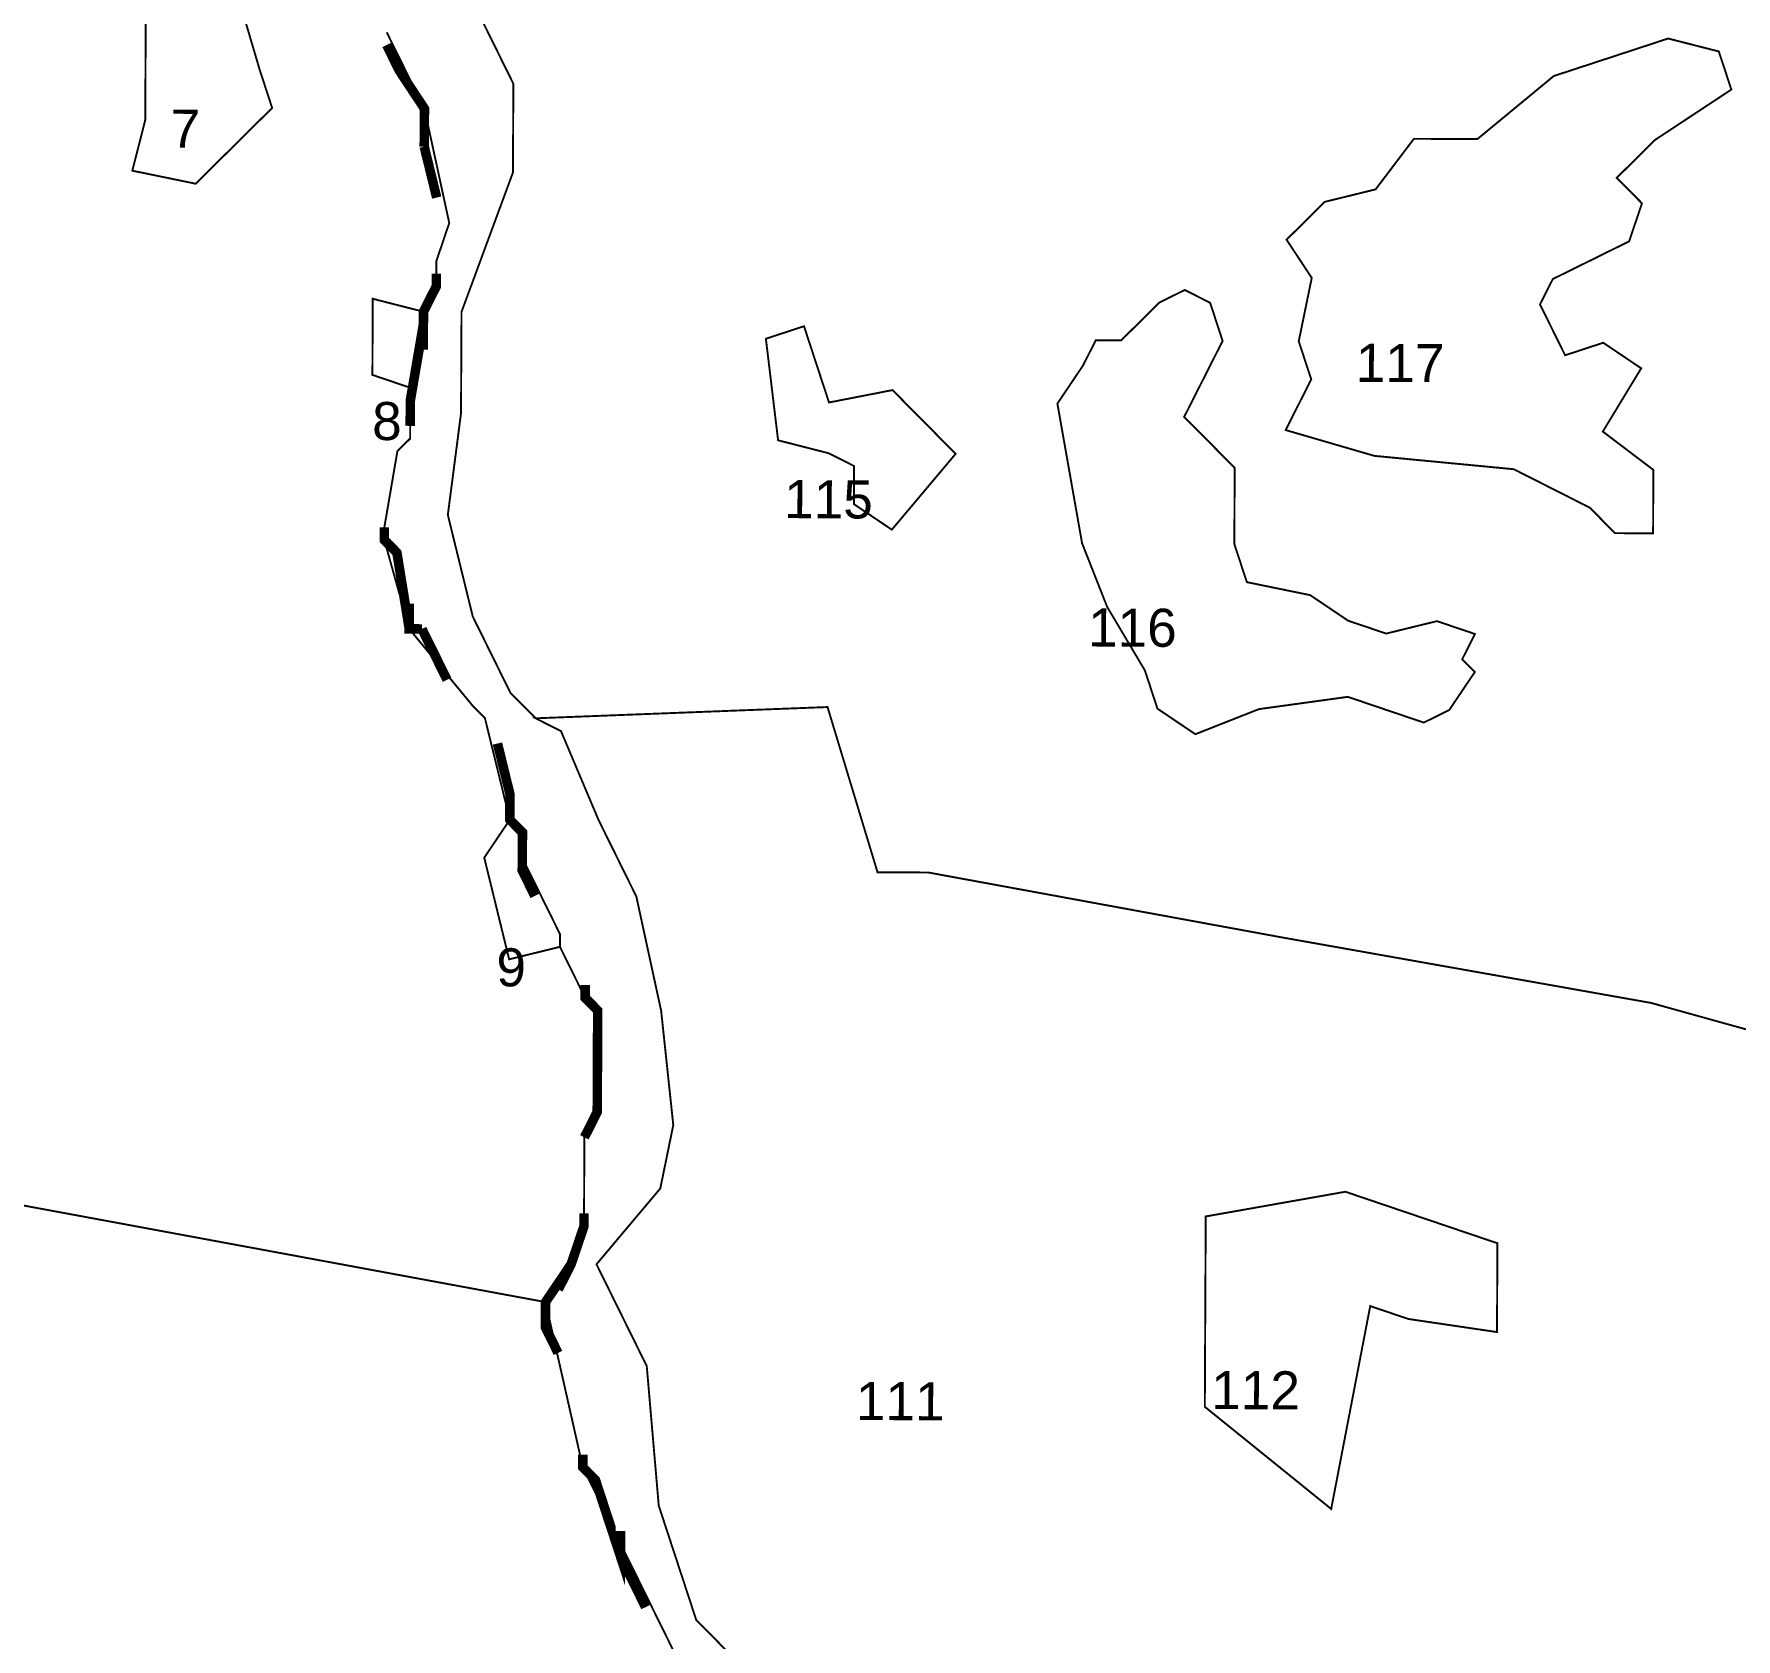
# Model space of a CAD drawing. Header units: metres. Extents: x 318080 to 326887, y 1838772 to 1852662.
# Drawn here: x 322694 to 323235, y 1840645 to 1841155 of the extents above; entities that cross this region are included whole.
import ezdxf

# ---------------------------------------------------------------- set-up
doc = ezdxf.new("R2010")
doc.units = ezdxf.units.M
doc.header["$MEASUREMENT"] = 0
for name, color, linetype in [('SURVEY NO.', 7, 'Continuous'), ('SURVEY PLOT BOUNDARY', 35, 'Continuous'), ('VILLAGE BOUNDARY', 212, 'Continuous')]:
    doc.layers.add(name, color=color, linetype=linetype)
doc.styles.add('PDF Arial', font='arial.ttf')

# ---------------------------------------------------------------- blocks, each defined once
blk = doc.blocks.new('22')
at = {"layer": 'SURVEY PLOT BOUNDARY', "lineweight": 18, "const_width": 0.605}
for points in [[(322806.04, 1841155.3), (322818.03, 1841131.03), (322825.92, 1841094.68), (322821.83, 1841082.6), (322821.79, 1841074.53), (322817.72, 1841066.48), (322801.6, 1841070.59), (322801.49, 1841046.39), (322813.57, 1841042.29), (322813.55, 1841038.26), (322813.49, 1841026.16), (322809.44, 1841022.14), (322805.29, 1840997.96), (322805.27, 1840993.92), (322813.2, 1840965.64), (322833.25, 1840941.34), (322837.26, 1840937.28), (322845.18, 1840904.97), (322837.05, 1840892.91), (322844.96, 1840860.59), (322861.12, 1840864.55), (322869.11, 1840848.37), (322873.12, 1840844.32), (322872.99, 1840816.08), (322872.97, 1840812.04), (322868.89, 1840804), (322868.85, 1840795.93), (322868.76, 1840775.76), (322864.67, 1840763.67), (322856.54, 1840751.61), (322655.03, 1840788.89)], [(322900.35, 1840634.4), (322868.39, 1840699.1), (322856.54, 1840751.61), (322864.67, 1840763.67), (322868.76, 1840775.76), (322868.85, 1840795.93), (322868.89, 1840804), (322872.97, 1840812.04), (322872.99, 1840816.08), (322873.12, 1840844.32), (322869.11, 1840848.37), (322861.12, 1840864.55), (322861.14, 1840868.58), (322857.14, 1840876.67), (322849.15, 1840892.85), (322849.19, 1840900.92), (322845.18, 1840904.97), (322837.26, 1840937.28), (322833.25, 1840941.34), (322813.2, 1840965.64), (322805.27, 1840993.92), (322805.29, 1840997.96), (322809.44, 1841022.14), (322813.49, 1841026.16), (322813.55, 1841038.26), (322817.72, 1841066.48), (322821.79, 1841074.53), (322821.83, 1841082.6), (322825.92, 1841094.68), (322818.03, 1841131.03), (322806.04, 1841155.3)], [(322830.32, 1841171.32), (322846.3, 1841138.96), (322846.17, 1841110.72), (322829.82, 1841066.42), (322829.66, 1841034.15), (322825.47, 1841001.89), (322833.39, 1840969.58), (322845.37, 1840945.31), (322853.4, 1840937.21), (322861.45, 1840933.13), (322873.41, 1840904.84), (322885.4, 1840880.57), (322893.29, 1840844.22), (322897.15, 1840807.89), (322893.02, 1840787.74), (322872.73, 1840763.63), (322888.71, 1840731.28), (322892.53, 1840686.88), (322904.46, 1840650.52), (322920.52, 1840634.3)], [(323252.25, 1840834.43), (323207.94, 1840846.74), (323091.06, 1840867.48), (322978.21, 1840888.19), (322962.08, 1840888.27), (322946.19, 1840940.79), (322853.4, 1840937.21), (322845.37, 1840945.31), (322833.39, 1840969.58), (322825.47, 1841001.89), (322829.66, 1841034.15), (322829.82, 1841066.42), (322846.17, 1841110.72), (322846.3, 1841138.96), (322830.32, 1841171.32), (322806.26, 1841199.67), (322810.43, 1841227.89), (322830.71, 1841252), (322859.06, 1841276.07), (322887.63, 1841344.52), (322915.98, 1841368.59), (322984.46, 1841348.09), (323467.94, 1841228.76)], [(323404.46, 1840611.8), (323190.64, 1840604.76), (322948.56, 1840593.82), (322944.6, 1840609.98), (322920.52, 1840634.3), (322904.46, 1840650.52), (322892.53, 1840686.88), (322888.71, 1840731.28), (322872.73, 1840763.63), (322893.02, 1840787.74), (322897.15, 1840807.89), (322893.29, 1840844.22), (322885.4, 1840880.57), (322873.41, 1840904.84), (322861.45, 1840933.13), (322853.4, 1840937.21), (322946.19, 1840940.79), (322962.08, 1840888.27), (322978.21, 1840888.19), (323091.06, 1840867.48), (323207.94, 1840846.74), (323252.25, 1840834.43)], [(322655.03, 1840788.89), (322856.54, 1840751.61), (322868.39, 1840699.1), (322900.35, 1840634.4), (322928.41, 1840597.95), (322936.46, 1840593.88), (322964.28, 1840509.02), (322992.11, 1840424.16), (323004.1, 1840399.9), (323023.94, 1840331.22), (323027.91, 1840319.1), (323031.87, 1840302.94), (323019.67, 1840282.83), (322999.5, 1840282.92), (322918.61, 1840238.93), (322882.33, 1840243.14), (322866.19, 1840243.22), (322777.49, 1840251.72), (322712.97, 1840256.06), (322648.74, 1840320.92)]]:
    blk.add_lwpolyline(points, dxfattribs=at)
for points in [[(322729.48, 1841171.8), (322729.27, 1841127.42), (322725.16, 1841111.31), (322745.3, 1841107.17), (322769.62, 1841131.26), (322765.65, 1841143.39), (322753.74, 1841183.79), (322729.56, 1841187.94), (322721.49, 1841187.98)], [(322745.3, 1841107.17), (322725.16, 1841111.31), (322729.27, 1841127.42), (322729.48, 1841171.8), (322721.49, 1841187.98), (322729.56, 1841187.94), (322753.74, 1841183.79), (322765.65, 1841143.39), (322769.62, 1841131.26)], [(323205.13, 1841100.93), (323201.04, 1841088.84), (323176.78, 1841076.86), (323172.7, 1841068.81), (323176.7, 1841060.72), (323180.69, 1841052.63), (323192.81, 1841056.61), (323204.88, 1841048.48), (323192.68, 1841028.37), (323208.75, 1841016.19), (323208.66, 1840996.01), (323196.56, 1840996.07), (323188.53, 1841004.18), (323164.38, 1841016.4), (323120.03, 1841020.65), (323091.84, 1841028.85), (323099.98, 1841044.95), (323096, 1841057.07), (323100.14, 1841077.23), (323092.13, 1841089.37), (323104.29, 1841101.41), (323120.44, 1841105.37), (323132.62, 1841121.45), (323152.79, 1841121.35), (323177.09, 1841141.41), (323213.45, 1841153.33), (323229.56, 1841149.22), (323233.54, 1841137.1), (323209.26, 1841121.08), (323197.1, 1841109.03)], [(323104.29, 1841101.41), (323092.13, 1841089.37), (323100.14, 1841077.23), (323096, 1841057.07), (323099.98, 1841044.95), (323091.84, 1841028.85), (323120.03, 1841020.65), (323164.38, 1841016.4), (323188.53, 1841004.18), (323196.56, 1840996.07), (323208.66, 1840996.01), (323208.75, 1841016.19), (323192.68, 1841028.37), (323204.88, 1841048.48), (323192.81, 1841056.61), (323180.69, 1841052.63), (323176.7, 1841060.72), (323172.7, 1841068.81), (323176.78, 1841076.86), (323201.04, 1841088.84), (323205.13, 1841100.93), (323197.1, 1841109.03), (323209.26, 1841121.08), (323233.54, 1841137.1), (323229.56, 1841149.22), (323213.45, 1841153.33), (323177.09, 1841141.41), (323152.79, 1841121.35), (323132.62, 1841121.45), (323120.44, 1841105.37)], [(323019.27, 1841037.27), (323027.39, 1841049.33), (323031.47, 1841057.38), (323039.53, 1841057.34), (323051.69, 1841069.39), (323059.78, 1841073.39), (323067.83, 1841069.31), (323071.8, 1841057.19), (323067.73, 1841049.14), (323059.58, 1841033.04), (323075.64, 1841016.83), (323075.58, 1841004.72), (323075.53, 1840992.62), (323079.5, 1840980.5), (323099.65, 1840976.37), (323111.71, 1840968.24), (323123.79, 1840964.15), (323139.95, 1840968.1), (323152.03, 1840964.01), (323147.96, 1840955.96), (323151.97, 1840951.91), (323143.85, 1840939.84), (323135.76, 1840935.85), (323111.6, 1840944.03), (323083.34, 1840940.13), (323063.13, 1840932.16), (323051.07, 1840940.29), (323047.1, 1840952.41), (323035.09, 1840972.64), (323027.12, 1840992.85)], [(323019.27, 1841037.27), (323027.12, 1840992.85), (323035.09, 1840972.64), (323047.1, 1840952.41), (323051.07, 1840940.29), (323063.13, 1840932.16), (323083.34, 1840940.13), (323111.6, 1840944.03), (323135.76, 1840935.85), (323143.85, 1840939.84), (323151.97, 1840951.91), (323147.96, 1840955.96), (323152.03, 1840964.01), (323139.95, 1840968.1), (323123.79, 1840964.15), (323111.71, 1840968.24), (323099.65, 1840976.37), (323079.5, 1840980.5), (323075.53, 1840992.62), (323075.58, 1841004.72), (323075.64, 1841016.83), (323059.58, 1841033.04), (323067.73, 1841049.14), (323071.8, 1841057.19), (323067.83, 1841069.31), (323059.78, 1841073.39), (323051.69, 1841069.39), (323039.53, 1841057.34), (323031.47, 1841057.38), (323027.39, 1841049.33)], [(322817.72, 1841066.48), (322813.55, 1841038.26), (322813.57, 1841042.29), (322801.49, 1841046.39), (322801.6, 1841070.59)], [(322926.59, 1841057.89), (322938.71, 1841061.86), (322946.66, 1841037.62), (322966.85, 1841041.56), (322986.92, 1841021.29), (322966.63, 1840997.18), (322954.57, 1841005.31), (322954.63, 1841017.41), (322946.58, 1841021.48), (322930.47, 1841025.59)], [(322926.59, 1841057.89), (322930.47, 1841025.59), (322946.58, 1841021.48), (322954.63, 1841017.41), (322954.57, 1841005.31), (322966.63, 1840997.18), (322986.92, 1841021.29), (322966.85, 1841041.56), (322946.66, 1841037.62), (322938.71, 1841061.86)], [(322861.12, 1840864.55), (322844.96, 1840860.59), (322837.05, 1840892.91), (322845.18, 1840904.97), (322849.19, 1840900.92), (322849.15, 1840892.85), (322857.14, 1840876.67), (322861.14, 1840868.58)], [(323066.43, 1840778.84), (323110.84, 1840786.69), (323159.17, 1840770.32), (323159.03, 1840742.08), (323130.81, 1840746.25), (323118.73, 1840750.35), (323106.32, 1840685.85), (323066.14, 1840718.32), (323066.2, 1840730.43)], [(323066.43, 1840778.84), (323066.2, 1840730.43), (323066.14, 1840718.32), (323106.32, 1840685.85), (323118.73, 1840750.35), (323130.81, 1840746.25), (323159.03, 1840742.08), (323159.17, 1840770.32), (323110.84, 1840786.69)]]:
    blk.add_lwpolyline(points, close=True, dxfattribs=at)
at = {"layer": 'VILLAGE BOUNDARY', "lineweight": 50, "const_width": 3.03}
for points in [[(322806.02, 1841151.26), (322810.02, 1841143.17), (322818.03, 1841131.03), (322817.97, 1841118.93), (322818.01, 1841127)], [(322821.93, 1841102.77), (322817.97, 1841118.93)], [(322821.81, 1841078.57), (322821.79, 1841074.53), (322817.72, 1841066.48), (322817.7, 1841062.45), (322813.55, 1841038.26), (322813.51, 1841030.19)], [(322817.66, 1841054.38), (322817.7, 1841062.45)], [(322805.29, 1840997.96), (322805.27, 1840993.92), (322809.28, 1840989.87), (322813.2, 1840965.64), (322817.23, 1840965.62), (322813.2, 1840965.64), (322813.24, 1840973.71)], [(322825.22, 1840949.45), (322817.23, 1840965.62)], [(322841.26, 1840929.2), (322845.22, 1840913.04), (322845.18, 1840904.97), (322849.19, 1840900.92), (322849.15, 1840892.85), (322849.13, 1840888.81), (322853.13, 1840880.73)], [(322845.18, 1840904.97), (322845.22, 1840913.04)], [(322869.13, 1840852.41), (322869.11, 1840848.37), (322873.12, 1840844.32), (322873, 1840820.11), (322873.04, 1840828.18)], [(322868.89, 1840804), (322872.97, 1840812.04), (322872.99, 1840816.08), (322873, 1840820.11)], [(322868.78, 1840779.79), (322868.76, 1840775.76), (322864.67, 1840763.67), (322856.54, 1840751.61), (322856.5, 1840743.54), (322860.5, 1840735.45)], [(322860.59, 1840755.62), (322864.67, 1840763.67)], [(322868.41, 1840703.14), (322868.39, 1840699.1), (322872.4, 1840695.05), (322880.35, 1840670.8), (322880.39, 1840678.87)], [(322888.34, 1840654.63), (322880.35, 1840670.8)]]:
    blk.add_lwpolyline(points, dxfattribs=at)
at = {"layer": 'SURVEY NO.', "attachment_point": 7, "rotation": 359.7242, "style": 'PDF Arial'}
for s, insert, char_height in [('7', (322737.29, 1841118.62), 12.1), ('117', (323114.1, 1841044.19), 12.102), ('8', (322801.38, 1841025.52), 12.1), ('115', (322932.36, 1841000.69), 12.102), ('116', (323028.98, 1840959.88), 12.102), ('9', (322840.89, 1840851.85), 12.1), ('112', (323068.15, 1840717.62), 12.102), ('111', (322955.19, 1840714.13), 12.102)]:
    blk.add_mtext(s, dxfattribs=dict(at, insert=insert, char_height=char_height))

msp = doc.modelspace()

# ---------------------------------------------------------------- block references
msp.add_blockref('22', (0, 0))

doc.saveas('drawing.dxf')
